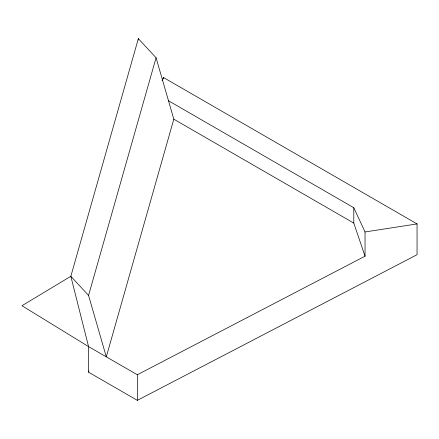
<?xml version="1.0" encoding="UTF-8"?>
<svg xmlns="http://www.w3.org/2000/svg" width="439" height="439" viewBox="0 0 439 439"><rect width="100%" height="100%" fill="white"/><g stroke="black" fill="none" stroke-linecap="round" stroke-linejoin="round"><path stroke-width="0.66" d="M168.483 100.75L353.796 207.74L365.039 231.962L365.039 256.189L137.336 374.758L88.568 346.607L21.95 305.72L70.833 276.307L88.568 295.414L106.298 356.841L173.806 119.178L156.07 57.75L138.34 38.643L70.833 276.307L88.568 346.607L88.568 372.201L137.336 400.357L417.05 254.702L417.05 223.917L163.517 77.538L162.084 80.628M88.568 295.414L156.07 57.75M88.568 372.201L88.941 370.884M365.039 231.962L417.05 223.917M173.806 119.178L353.796 223.094L365.039 256.189M138.34 38.643L138.675 39.971M353.796 207.74L353.796 223.094M163.517 77.538L163.517 78.91M137.336 374.758L137.336 400.357"/></g></svg>
